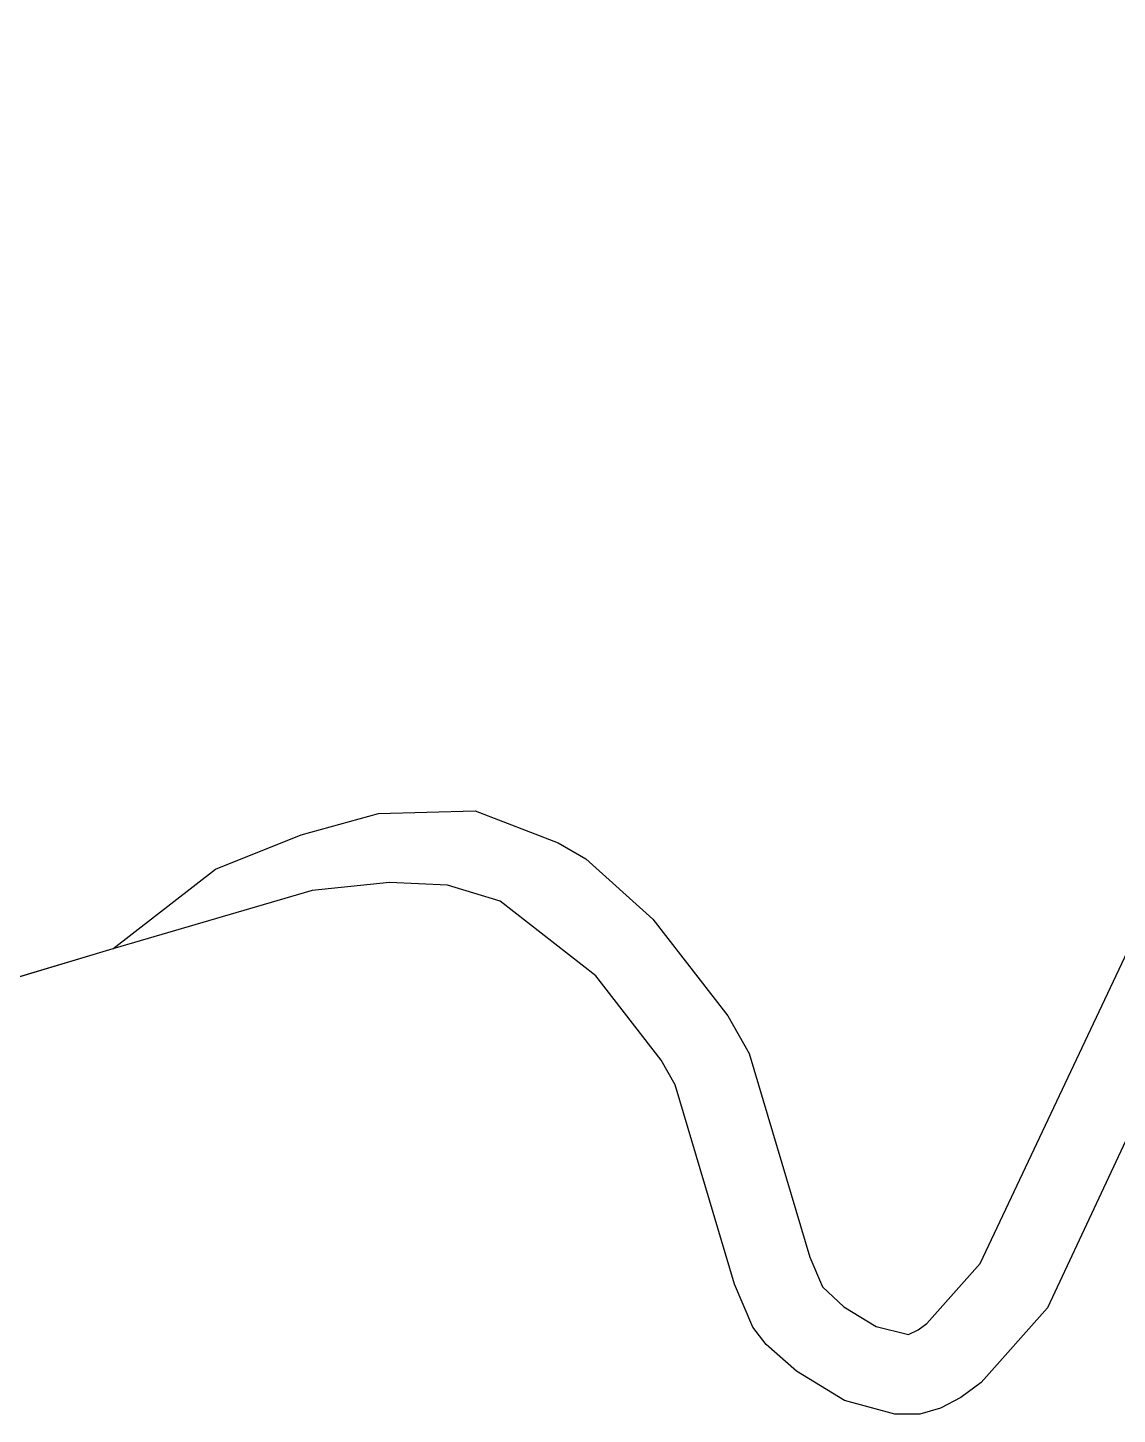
# Model space of a CAD drawing. Header units: inches. Extents: x 653559 to 669309, y 7245317 to 7256454.
# Drawn here: x 661654.3 to 661805.1, y 7252942.9 to 7253134.9 of the extents above; entities that cross this region are included whole.
import ezdxf

# ---------------------------------------------------------------- set-up
doc = ezdxf.new("R2010")
doc.units = ezdxf.units.IN
doc.header["$MEASUREMENT"] = 0
doc.layers.add('Cauce', color=5, linetype='Continuous')
doc.layers.add('Perimetral', color=190, linetype='Continuous')

msp = doc.modelspace()

# ---------------------------------------------------------------- linework, layer by layer
at = {"layer": 'Cauce', "color": 160}
msp.add_polyline3d([(661666.06, 7253007.36, 0), (661629.04, 7252996.3, 0), (661622.38, 7252995.08, 0), (661623.59, 7252996.51, 0), (661619.24, 7252997.49, 0), (661615.77, 7252999.15, 0), (661612.99, 7253001.4, 0), (661592.17, 7253028.03, 0), (661585.94, 7253031.44, 0), (661576.12, 7253034.24, 0), (661524.48, 7253045.26, 0), (661481.08, 7253059.7, 0), (661447.18, 7253066.54, 0), (661434, 7253070.8, 0), (661425.9, 7253076.22, 0), (661400.12, 7253099.76, 0), (661391.22, 7253106.87, 0), (661365.85, 7253124.52, 0), (661355.83, 7253130.52, 0), (661346.73, 7253134.89, 0)], dxfattribs=at)
at = {"layer": 'Cauce', "color": 160, "transparency": 33554613}
msp.add_polyline3d([(661817.67, 7253005.31, 0), (661795.42, 7252957.66, 0), (661786.22, 7252947.36, 0), (661783.42, 7252945.25, 0), (661780.59, 7252943.78, 0), (661777.72, 7252942.94, 0), (661774.25, 7252942.97, 0), (661767.31, 7252944.84, 0), (661760.65, 7252948.92, 0), (661756.48, 7252952.59, 0), (661754.64, 7252954.98, 0), (661752.09, 7252960.94, 0), (661743.88, 7252988.54, 0), (661741.94, 7252991.94, 0), (661732.88, 7253003.65, 0), (661719.65, 7253013.96, 0), (661712.38, 7253016.18, 0), (661704.35, 7253016.54, 0), (661693.63, 7253015.44, 0), (661666.06, 7253007.36, 0), (661680.24, 7253018.38, 0), (661692.1, 7253023.16, 0), (661702.82, 7253026.1, 0), (661716.21, 7253026.47, 0), (661727.69, 7253022.05, 0), (661731.52, 7253019.84, 0), (661740.79, 7253011.46, 0), (661751.14, 7252998.08, 0), (661754.09, 7252992.9, 0), (661762.49, 7252964.69, 0), (661764.24, 7252960.6, 0), (661767.22, 7252957.83, 0), (661771.71, 7252955.08, 0), (661776.18, 7252953.99, 0), (661777.51, 7252954.62, 0), (661778.7, 7252955.52, 0), (661786.1, 7252963.8, 0), (661811.6, 7253017.83, 0)], dxfattribs=at)
at = {"layer": 'Perimetral', "color": 200}
msp.add_polyline3d([(661817.67, 7253005.31, 0), (661795.42, 7252957.66, 0), (661786.22, 7252947.36, 0), (661783.42, 7252945.25, 0), (661780.59, 7252943.78, 0), (661777.72, 7252942.94, 0), (661774.25, 7252942.97, 0), (661767.31, 7252944.84, 0), (661760.65, 7252948.92, 0), (661756.48, 7252952.59, 0), (661754.64, 7252954.98, 0), (661752.09, 7252960.94, 0), (661743.88, 7252988.54, 0), (661741.94, 7252991.94, 0), (661732.88, 7253003.65, 0), (661719.65, 7253013.96, 0), (661712.38, 7253016.18, 0), (661704.35, 7253016.54, 0), (661693.63, 7253015.44, 0), (661666.06, 7253007.36, 0), (661646.22, 7253001.43, 0)], dxfattribs=at)

doc.saveas('drawing.dxf')
